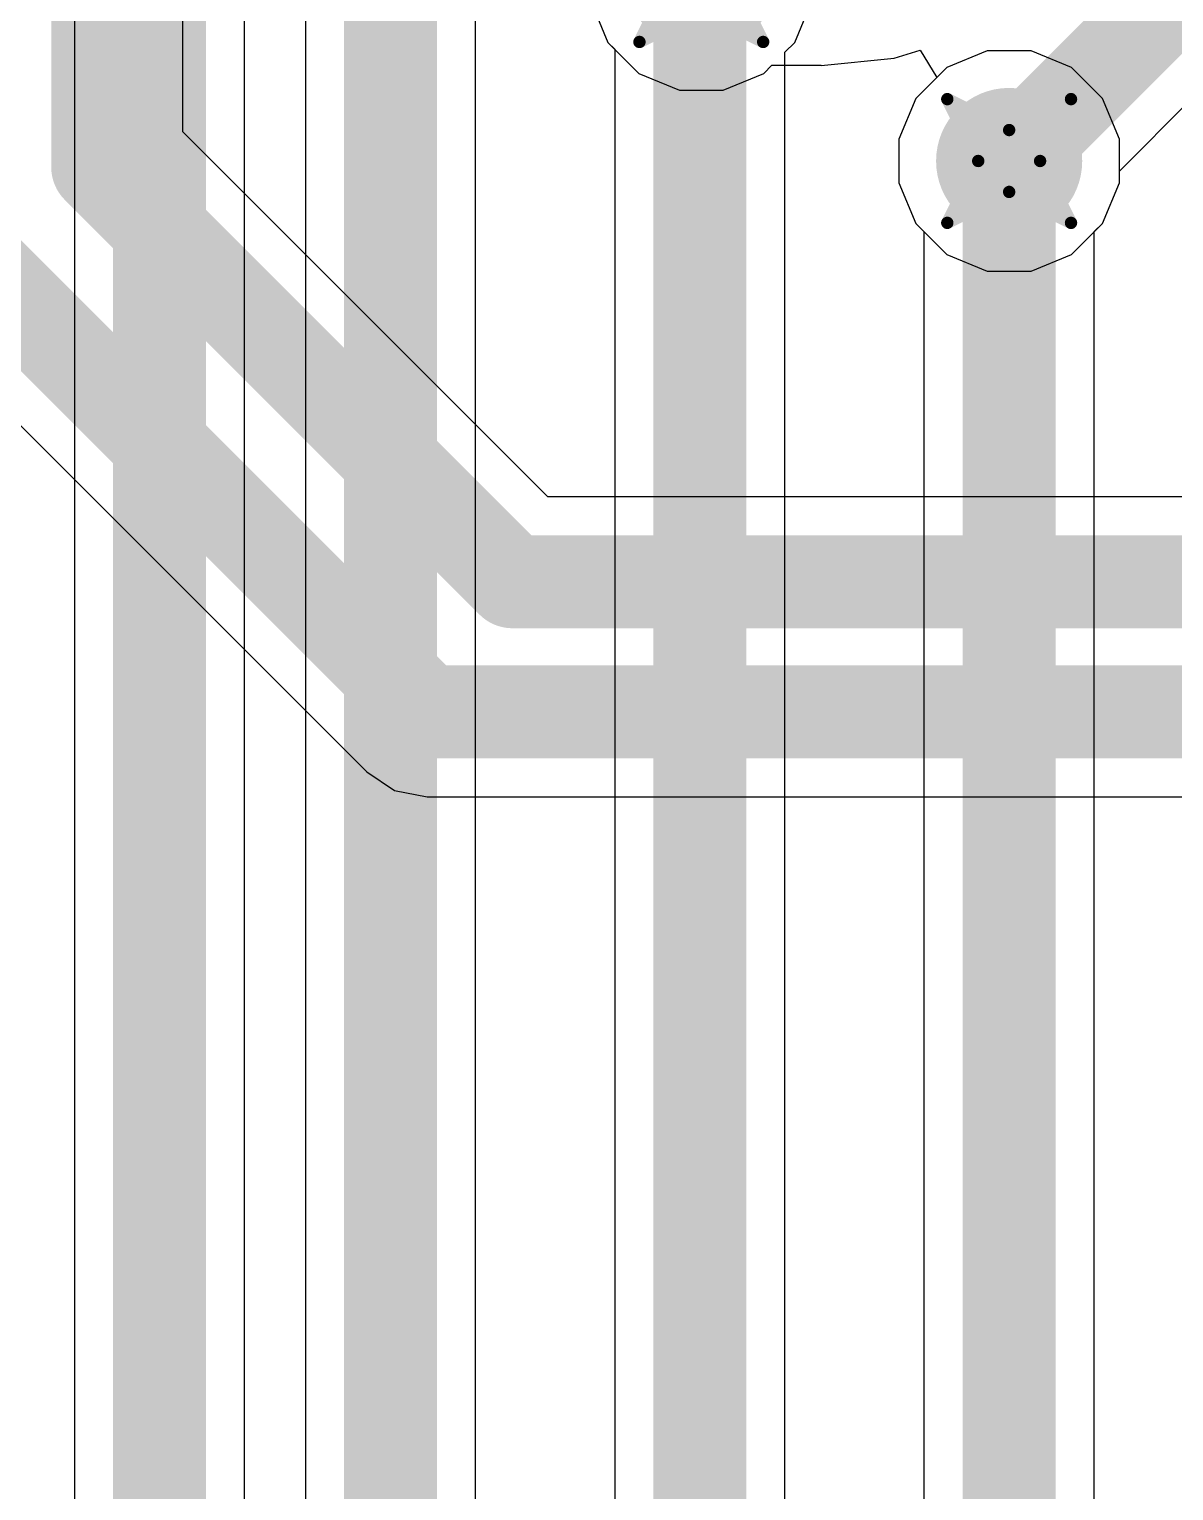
# Model space of a CAD drawing. Header units: millimetres. Extents: x -2 to 282, y -53 to 22.
# Drawn here: x 15.8 to 20.5, y -22.88 to -16.88 of the extents above; entities that cross this region are included whole.
import ezdxf

# ---------------------------------------------------------------- set-up
doc = ezdxf.new("R2010")
doc.units = ezdxf.units.MM
for name, color, linetype in [('BottomLayer', 5, 'Continuous'), ('DrillDrawing', 1, 'Continuous'), ('Mechanical1', 6, 'Continuous'), ('Mechanical2', 216, 'Continuous'), ('TopLayer', 1, 'Continuous'), ('ViaHoleLayer', 16, 'Continuous')]:
    doc.layers.add(name, color=color, linetype=linetype)

msp = doc.modelspace()

# ---------------------------------------------------------------- hatches: boundary and pattern name
at = {"layer": 'BottomLayer'}
h = msp.add_hatch(color=5, dxfattribs=at)
edge = h.paths.add_edge_path()
edge.add_arc((18.55675232, -16.68197832), 0.2999994, 0, 360)
h = msp.add_hatch(color=5, dxfattribs=at)
edge = h.paths.add_edge_path()
edge.add_arc((19.82067664, -17.42471496), 0.2999994, 0, 360)
at = {"layer": 'TopLayer'}
h = msp.add_hatch(color=1, dxfattribs=at)
edge = h.paths.add_edge_path()
edge.add_arc((18.55675232, -16.68197832), 0.2999994, 0, 360)
h = msp.add_hatch(color=1, dxfattribs=at)
edge = h.paths.add_edge_path()
edge.add_arc((19.82067664, -17.42471496), 0.2999994, 0, 360)
at = {"layer": 'ViaHoleLayer'}
h = msp.add_hatch(color=16, dxfattribs=at)
edge = h.paths.add_edge_path()
edge.add_arc((19.82067664, -17.42471496), 0.1499997, 0, 360)

# ---------------------------------------------------------------- linework, layer by layer
at = {"layer": 'BottomLayer'}
for p, q in [((16.4278183, -17.3049819), (16.4278183, -15.1745696)), ((18.10435292, -16.77196544), (18.17322756, -16.93824146)), ((18.17322756, -16.93824146), (18.30048918, -17.06550308)), ((19.3484373, -17.00273968), (19.45583612, -16.9701591)), ((19.45583612, -16.9701591), (19.52314612, -17.08245758)), ((18.81301546, -17.06550308), (18.84692192, -17.03159662)), ((18.84692192, -17.03159662), (19.04849124, -17.03159662)), ((19.04849124, -17.03228242), (19.3484373, -17.00273968)), ((19.04849124, -17.03159662), (19.04849124, -17.03228242)), ((18.30048918, -17.06550308), (18.4667652, -17.13437772)), ((18.64673944, -17.13437772), (18.81301546, -17.06550308)), ((19.52314612, -17.08245758), (19.43715188, -17.16845182)), ((18.4667652, -17.13437772), (18.64673944, -17.13437772)), ((19.43715188, -17.16845182), (19.36827724, -17.33472784)), ((20.27307604, -17.46675196), (20.5684882, -17.1713398)), ((17.92600174, -18.80316788), (16.4278183, -17.3049819)), ((19.36827724, -17.33472784), (19.36827724, -17.51470208)), ((19.36827724, -17.51470208), (19.43715188, -17.6809781)), ((20.2042014, -17.6809781), (20.27307604, -17.51470208)), ((20.27307604, -17.51470208), (20.27307604, -17.46675196)), ((19.43715188, -17.6809781), (19.5644135, -17.80823972)), ((20.07693978, -17.80823972), (20.2042014, -17.6809781)), ((19.5644135, -17.80823972), (19.73068952, -17.87711436)), ((19.91066376, -17.87711436), (20.07693978, -17.80823972)), ((19.73068952, -17.87711436), (19.91066376, -17.87711436)), ((15.2467818, -17.99647658), (17.1837096, -19.93340438)), ((43.67725326, -18.80316788), (17.92600174, -18.80316788)), ((17.1837096, -19.93340438), (17.29713584, -20.00919036)), ((17.29713584, -20.00919036), (17.4309278, -20.03580702)), ((17.4309278, -20.03580702), (17.4309405, -20.03580448)), ((17.4309405, -20.03580448), (44.01450175999999, -20.03580448))]:
    msp.add_line(p, q, dxfattribs=at)
at = {"layer": 'BottomLayer', "const_width": 0.3809999999999999}
for points in [[(19.82067664, -17.42471496), (30.40821198, -6.837179619999999)], [(16.0782, -17.4498), (16.0782, -14.8844)], [(16.0782, -17.4498), (17.78118618, -19.15278618)], [(15.494, -17.74925838), (17.4309278, -19.68618618)], [(17.78118618, -19.15278618), (43.82207136, -19.15278618)], [(17.4309278, -19.68618618), (44.30467136, -19.68618618)]]:
    msp.add_lwpolyline(points, dxfattribs=at)
at = {"layer": 'BottomLayer', "const_width": 0.1905}
for points in [[(15.98295, -17.4498, 1), (16.17345, -17.4498, 1)], [(15.98295, -17.4498, 1), (16.17345, -17.4498, 1)], [(19.72542664, -17.42471496, 1), (19.91592664, -17.42471496, 1)], [(17.68593618, -19.15278618, 1), (17.87643618, -19.15278618, 1)], [(17.68593618, -19.15278618, 1), (17.87643618, -19.15278618, 1)], [(17.3356778, -19.68618618, 1), (17.5261778, -19.68618618, 1)], [(17.3356778, -19.68618618, 1), (17.5261778, -19.68618618, 1)]]:
    msp.add_lwpolyline(points, format="xyb", close=True, dxfattribs=at)
at = {"layer": 'DrillDrawing', "const_width": 0.0508}
for points in [[(18.30275232, -16.93597832), (18.42975232, -16.68197832)], [(18.68375232, -16.68197832), (18.81075232, -16.93597832)], [(18.30275232, -16.93597832), (18.55675232, -16.80897832)], [(18.55675232, -16.80897832), (18.81075232, -16.93597832)], [(19.56667664, -17.17071496), (19.82067664, -17.29771496)], [(19.56667664, -17.17071496), (19.69367664, -17.42471496)], [(19.82067664, -17.29771496), (20.07467664, -17.17071496)], [(19.94767664, -17.42471496), (20.07467664, -17.17071496)], [(19.56667664, -17.67871496), (19.69367664, -17.42471496)], [(19.94767664, -17.42471496), (20.07467664, -17.67871496)], [(19.56667664, -17.67871496), (19.82067664, -17.55171496)], [(19.82067664, -17.55171496), (20.07467664, -17.67871496)]]:
    msp.add_lwpolyline(points, dxfattribs=at)
at = {"layer": 'DrillDrawing', "const_width": 0.0254}
for points in [[(18.29005232, -16.93597832, 1), (18.31545232, -16.93597832, 1)], [(18.29005232, -16.93597832, 1), (18.31545232, -16.93597832, 1)], [(18.79805232, -16.93597832, 1), (18.82345232, -16.93597832, 1)], [(18.79805232, -16.93597832, 1), (18.82345232, -16.93597832, 1)], [(19.55397664, -17.17071496, 1), (19.57937664, -17.17071496, 1)], [(19.55397664, -17.17071496, 1), (19.57937664, -17.17071496, 1)], [(20.06197664, -17.17071496, 1), (20.08737664, -17.17071496, 1)], [(20.06197664, -17.17071496, 1), (20.08737664, -17.17071496, 1)], [(19.80797664, -17.29771496, 1), (19.83337664, -17.29771496, 1)], [(19.80797664, -17.29771496, 1), (19.83337664, -17.29771496, 1)], [(19.68097664, -17.42471496, 1), (19.70637664, -17.42471496, 1)], [(19.68097664, -17.42471496, 1), (19.70637664, -17.42471496, 1)], [(19.93497664, -17.42471496, 1), (19.96037664, -17.42471496, 1)], [(19.93497664, -17.42471496, 1), (19.96037664, -17.42471496, 1)], [(19.80797664, -17.55171496, 1), (19.83337664, -17.55171496, 1)], [(19.80797664, -17.55171496, 1), (19.83337664, -17.55171496, 1)], [(19.55397664, -17.67871496, 1), (19.57937664, -17.67871496, 1)], [(19.55397664, -17.67871496, 1), (19.57937664, -17.67871496, 1)], [(20.06197664, -17.67871496, 1), (20.08737664, -17.67871496, 1)], [(20.06197664, -17.67871496, 1), (20.08737664, -17.67871496, 1)]]:
    msp.add_lwpolyline(points, format="xyb", close=True, dxfattribs=at)
at = {"layer": 'Mechanical1', "const_width": 0.0127}
msp.add_lwpolyline([(-2.032e-05, -1.016e-05, -3.218852180172771), (-0.27914346, -38.41401258)], format="xyb", dxfattribs=at)
at = {"layer": 'Mechanical2', "const_width": 0.254}
msp.add_lwpolyline([(50.76622054, 5.47802816, -1.122171366645898), (-0.2944876, -38.43746948)], format="xyb", dxfattribs=at)
at = {"layer": 'TopLayer'}
for p, q in [((15.9825817, -16.0782), (15.9825817, -24.9320304)), ((16.6818183, -24.9320304), (16.6818183, -16.2230181)), ((16.9310558, -16.5775259), (16.9310558, -27.11378118)), ((17.6302924, -27.20358542), (17.6302924, -16.722344)), ((18.10435292, -16.77196544), (18.17322756, -16.93824146)), ((18.94027708, -16.93824146), (19.00915172, -16.77196544)), ((18.17322756, -16.93824146), (18.20105072, -16.96606462)), ((18.20105072, -16.96606462), (18.20105072, -27.11378118)), ((18.90028732, -16.97823122), (18.94027708, -16.93824146)), ((18.90028732, -27.20358542), (18.90028732, -16.97823122)), ((19.73068952, -16.97231556), (19.5644135, -17.0411902)), ((19.91066376, -16.97231556), (19.73068952, -16.97231556)), ((20.07693978, -17.0411902), (19.91066376, -16.97231556)), ((19.5644135, -17.0411902), (19.43715188, -17.16845182)), ((20.2042014, -17.16845182), (20.07693978, -17.0411902)), ((19.43715188, -17.16845182), (19.36827724, -17.33472784)), ((20.27307604, -17.33472784), (20.2042014, -17.16845182)), ((19.36827724, -17.33472784), (19.36827724, -17.51470208)), ((20.27307604, -17.51470208), (20.27307604, -17.33472784)), ((19.36827724, -17.51470208), (19.43715188, -17.6809781)), ((20.2042014, -17.6809781), (20.27307604, -17.51470208)), ((19.43715188, -17.6809781), (19.47105834, -17.71488456)), ((20.17029494, -17.71488456), (20.2042014, -17.6809781)), ((19.47105834, -17.71488456), (19.47105834, -27.20359304)), ((20.17029494, -27.1137888), (20.17029494, -17.71488456))]:
    msp.add_line(p, q, dxfattribs=at)
for points, const_width in [([(16.3322, -25.2222), (16.3322, -16.0782)], 0.3809999999999999), ([(17.2806741, -28.10598392), (17.2806741, -16.5775259)], 0.3809999999999999), ([(18.55066902, -16.68806162), (18.55675232, -16.68197832)], 0.508), ([(18.55066902, -28.10598392), (18.55066902, -16.68806162)], 0.3809999999999999), ([(19.82067664, -28.10599154), (19.82067664, -17.42471496)], 0.3809999999999999)]:
    msp.add_lwpolyline(points, dxfattribs=dict(at, const_width=const_width))
for points, const_width in [([(18.42366902, -16.68806162, 1), (18.67766902, -16.68806162, 1)], 0.254), ([(18.42975232, -16.68197832, 1), (18.68375232, -16.68197832, 1)], 0.254), ([(19.72542664, -17.42471496, 1), (19.91592664, -17.42471496, 1)], 0.1905)]:
    msp.add_lwpolyline(points, format="xyb", close=True, dxfattribs=dict(at, const_width=const_width))

doc.saveas('drawing.dxf')
